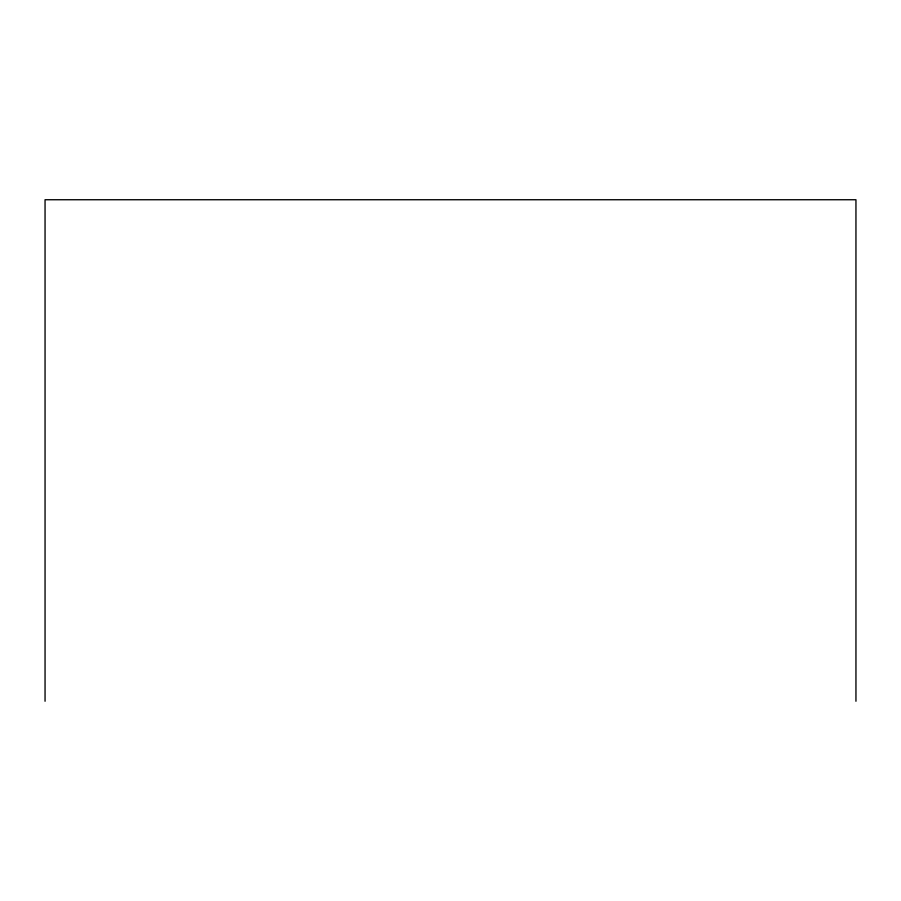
<?xml version="1.0" encoding="UTF-8"?>
<svg xmlns="http://www.w3.org/2000/svg" width="901" height="901" viewBox="0 0 901 901"><rect width="100%" height="100%" fill="white"/><g stroke="black" fill="none" stroke-linecap="round" stroke-linejoin="round"><path stroke-width="1.35" d="M855.95 701.26L855.95 199.74L45.05 199.74L45.05 701.26"/></g></svg>
